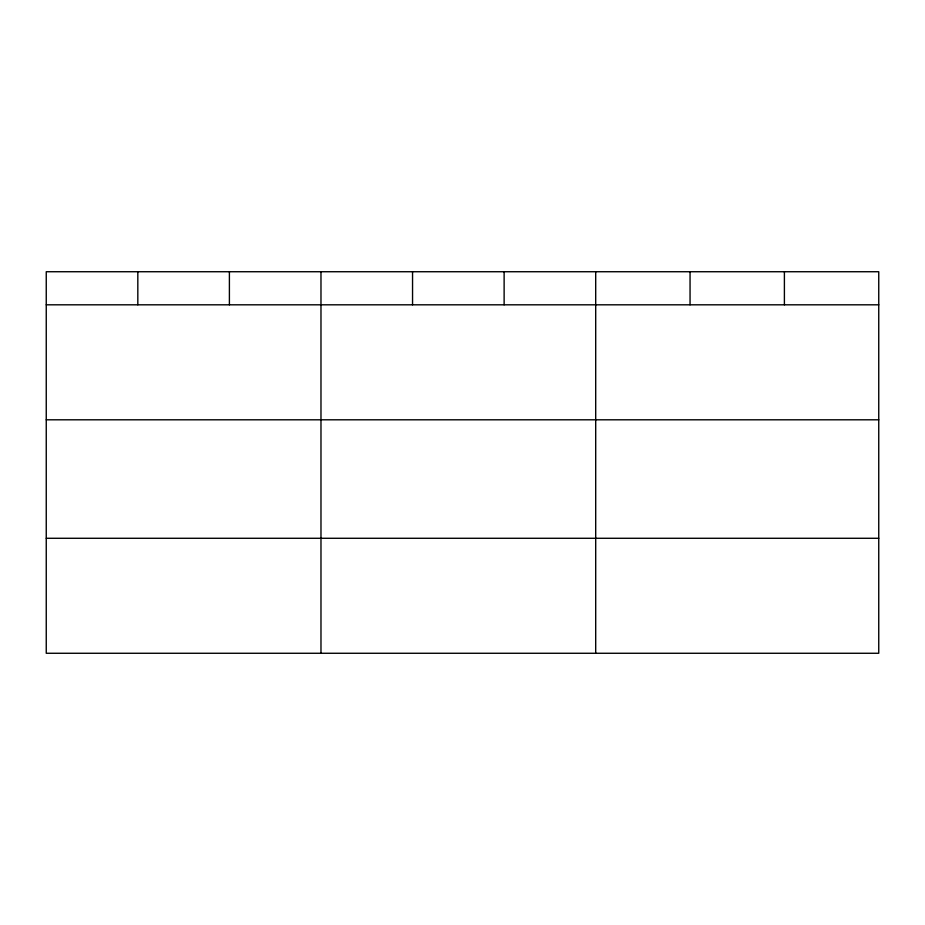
<?xml version="1.0" encoding="UTF-8"?>
<svg xmlns="http://www.w3.org/2000/svg" width="925" height="925" viewBox="0 0 925 925"><rect width="100%" height="100%" fill="white"/><g stroke="black" fill="none" stroke-linecap="round" stroke-linejoin="round"><path stroke-width="1.39" d="M878.75 304.811L878.75 653.27L46.25 653.27L46.25 271.73L878.75 271.73L878.75 304.811L46.25 304.811M46.25 419.8L878.75 419.8M46.25 538.281L878.75 538.281M784.4 271.73L784.4 304.811M690.05 271.73L690.05 304.811M595.7 271.73L595.7 653.27M504.125 271.73L504.125 304.811M412.55 271.73L412.55 304.811M320.975 271.73L320.975 653.27M229.4 271.73L229.4 304.811M137.825 271.73L137.825 304.811"/></g></svg>
